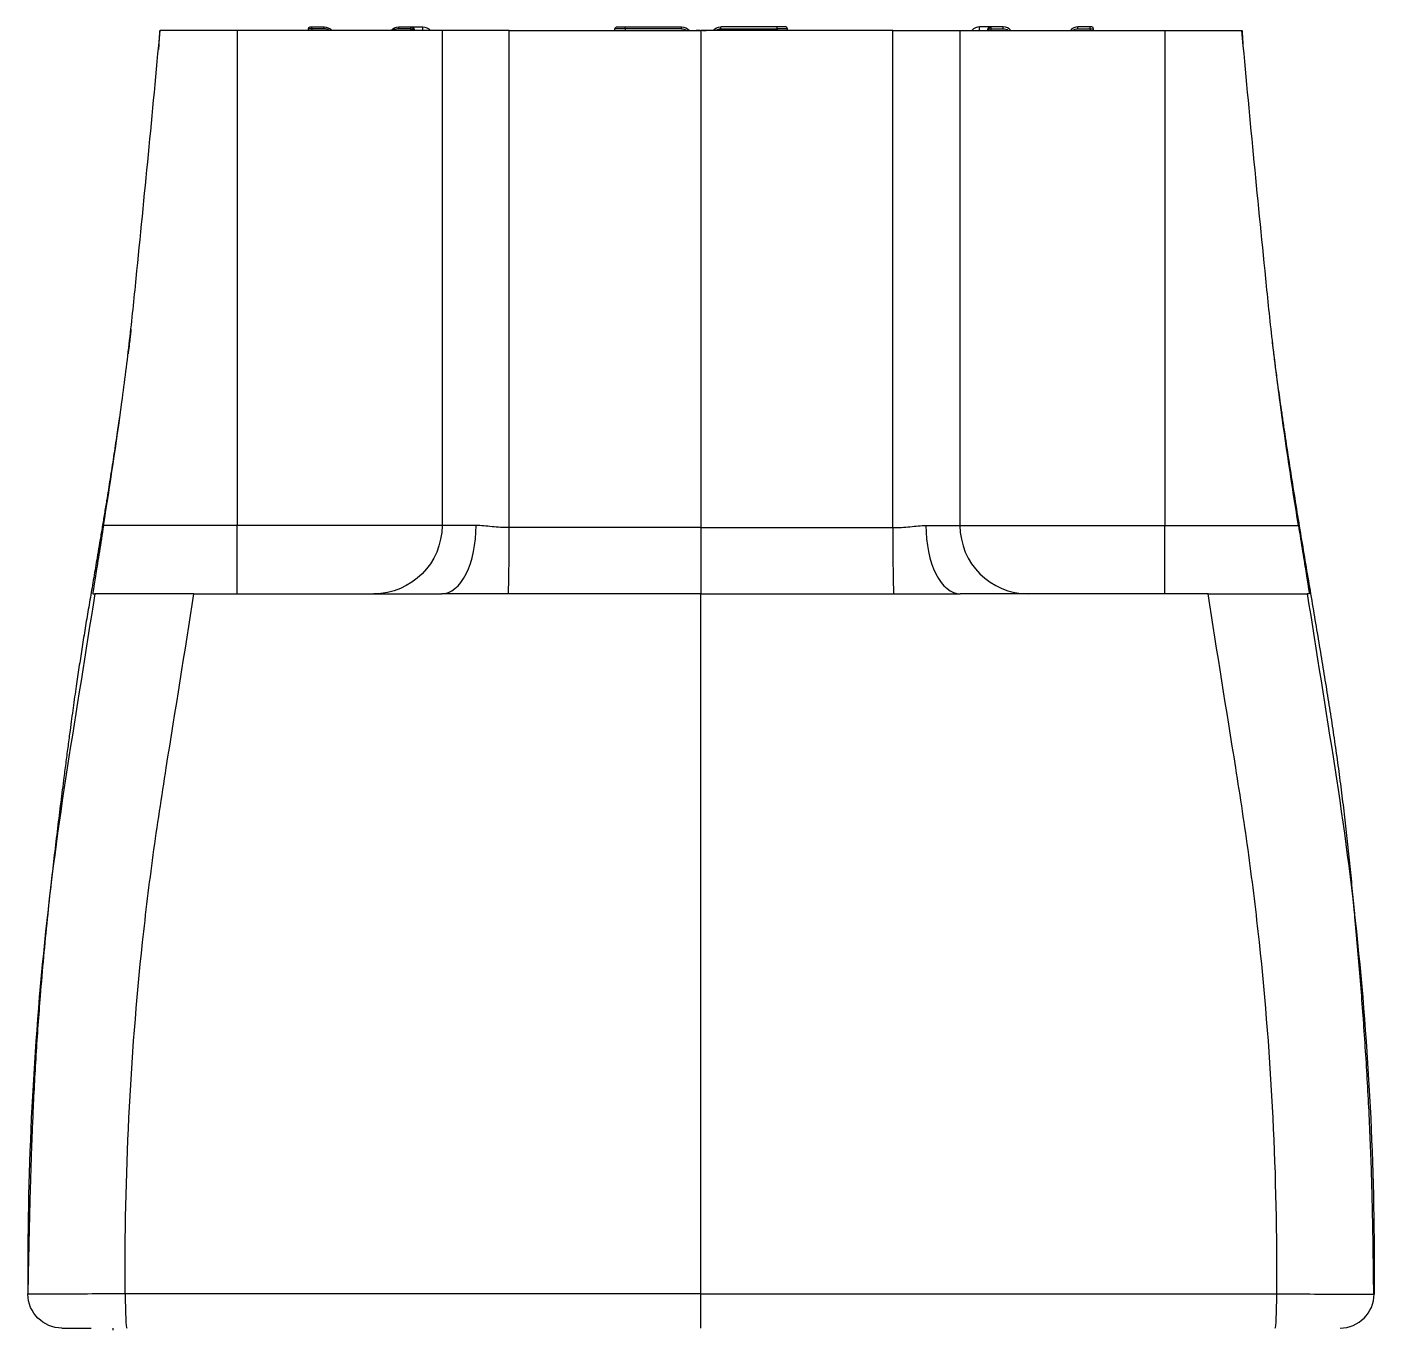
# Model space of a CAD drawing. Header units: millimetres. Extents: x -8699 to 14519, y -2727 to 7848.
# Drawn here: x -7614.5 to -7219.8, y 7466.6 to 7847.6 of the extents above; entities that cross this region are included whole.
import ezdxf

# ---------------------------------------------------------------- set-up
doc = ezdxf.new("R2010")
doc.units = ezdxf.units.MM
doc.layers.add('1', color=7, linetype='Continuous', true_color=0xffffff)

msp = doc.modelspace()

# ---------------------------------------------------------------- linework, layer by layer
at = {"layer": '1', "color": 7, "linetype": 'Continuous'}
for p, q in [((-7531.6, 7847.55), (-7531.1, 7847.55)), ((-7531.1, 7847.55), (-7527.53, 7847.55)), ((-7505.65, 7847.55), (-7502.1, 7847.55)), ((-7502.1, 7847.55), (-7498.62, 7847.55)), ((-7441.85, 7847.55), (-7439.35, 7847.55)), ((-7439.35, 7847.55), (-7422.82, 7847.55)), ((-7394.84, 7847.55), (-7411.37, 7847.55)), ((-7392.34, 7847.55), (-7394.84, 7847.55)), ((-7332.2, 7847.55), (-7335.57, 7847.55)), ((-7328.64, 7847.55), (-7332.2, 7847.55)), ((-7303.2, 7847.55), (-7306.76, 7847.55)), ((-7302.7, 7847.55), (-7303.2, 7847.55)), ((-7552.97, 7846.55), (-7575.52, 7846.55)), ((-7492.97, 7846.55), (-7552.97, 7846.55)), ((-7532.1, 7846.55), (-7532.1, 7847.05)), ((-7448.45, 7846.55), (-7442.35, 7846.55)), ((-7442.35, 7846.55), (-7442.35, 7847.05)), ((-7420.59, 7846.55), (-7417.86, 7846.55)), ((-7417.46, 7846.55), (-7418.6, 7846.55)), ((-7416.68, 7846.55), (-7415.6, 7846.55)), ((-7413.6, 7846.55), (-7416.49, 7846.55)), ((-7391.84, 7846.55), (-7391.84, 7847.05)), ((-7385.74, 7846.55), (-7391.84, 7846.55)), ((-7341.32, 7846.55), (-7281.32, 7846.55)), ((-7302.2, 7846.55), (-7302.2, 7847.05)), ((-7281.32, 7846.55), (-7258.77, 7846.55)), ((-7604.26, 7466.55), (-7595.74, 7466.55))]:
    msp.add_line(p, q, dxfattribs=at)
at = {"layer": '1', "color": 8, "linetype": 'Continuous'}
for p, q in [((-7531.1, 7847.05), (-7531.1, 7847.55)), ((-7527.53, 7847.05), (-7527.53, 7847.55)), ((-7505.65, 7847.05), (-7505.65, 7847.55)), ((-7502.1, 7847.05), (-7502.1, 7847.55)), ((-7498.62, 7846.55), (-7498.62, 7847.55)), ((-7439.35, 7847.01), (-7439.35, 7847.55)), ((-7422.82, 7847.01), (-7422.82, 7847.55)), ((-7411.37, 7847.01), (-7411.37, 7847.55)), ((-7394.84, 7847.01), (-7394.84, 7847.55)), ((-7335.57, 7846.55), (-7335.57, 7847.55)), ((-7332.2, 7847.05), (-7332.2, 7847.55)), ((-7328.64, 7847.05), (-7328.64, 7847.55)), ((-7306.76, 7847.05), (-7306.76, 7847.55)), ((-7303.2, 7847.05), (-7303.2, 7847.55)), ((-7552.97, 7846.55), (-7552.97, 7701.55)), ((-7531.1, 7847.05), (-7532.1, 7847.05)), ((-7531.1, 7847.05), (-7531.1, 7846.55)), ((-7527.53, 7847.05), (-7531.1, 7847.05)), ((-7502.1, 7847.05), (-7505.65, 7847.05)), ((-7502.1, 7846.55), (-7502.1, 7847.05)), ((-7439.35, 7847.01), (-7439.35, 7846.55)), ((-7422.82, 7847.01), (-7439.35, 7847.01)), ((-7411.37, 7847.01), (-7394.84, 7847.01)), ((-7394.84, 7847.01), (-7394.84, 7846.55)), ((-7332.2, 7846.55), (-7332.2, 7847.05)), ((-7332.2, 7847.05), (-7328.64, 7847.05)), ((-7306.76, 7847.05), (-7303.2, 7847.05)), ((-7303.2, 7847.05), (-7303.2, 7846.55)), ((-7303.2, 7847.05), (-7302.2, 7847.05)), ((-7281.32, 7846.55), (-7281.32, 7701.55)), ((-7552.97, 7701.55), (-7592.1, 7701.55)), ((-7552.97, 7681.55), (-7552.97, 7701.55)), ((-7492.97, 7701.55), (-7552.97, 7701.55)), ((-7341.32, 7701.55), (-7281.32, 7701.55)), ((-7281.32, 7681.55), (-7281.32, 7701.55)), ((-7281.32, 7701.55), (-7242.2, 7701.55)), ((-7614.26, 7476.48), (-7614.26, 7476.48))]:
    msp.add_line(p, q, dxfattribs=at)
at = {"layer": '1', "color": 7, "linetype": 'Continuous', "extrusion": (0, 0, -1)}
for centre, radius, start, end in [((7531.6, 7847.05), 0.5, 0, 90), ((7527.53, 7844.55), 3, 90, 138.1885), ((7505.65, 7844.55), 3, 41.8115, 90), ((7502.1, 7846.55), 1, 90, 180), ((7498.62, 7844.55), 3, 90, 138.1894), ((7441.85, 7847.05), 0.5, 0, 90), ((7422.82, 7844.55), 3, 90, 137.6508), ((7411.37, 7844.55), 3, 41.8106, 90), ((7332.2, 7846.55), 1, 0, 90), ((7512.97, 7701.55), 20, 180, 270), ((7604.26, 7476.55), 10, 270, 359.58)]:
    msp.add_arc(centre, radius, start, end, dxfattribs=at)
at = {"layer": '1', "color": 7, "linetype": 'Continuous'}
for centre, radius, start, end in [((-7392.34, 7847.05), 0.5, 0, 90), ((-7335.57, 7844.55), 3, 90, 138.1894), ((-7328.64, 7844.55), 3, 41.8115, 90), ((-7306.76, 7844.55), 3, 90, 138.1885), ((-7302.7, 7847.05), 0.5, 0, 90), ((-7321.32, 7701.55), 20, 180, 270), ((-7230.03, 7476.55), 10, 270, 359.58)]:
    msp.add_arc(centre, radius, start, end, dxfattribs=at)
at = {"layer": '1', "color": 8, "linetype": 'Continuous'}
for centre, start, end in [((-7527.53, 7844.55), 53.1297, 90), ((-7505.65, 7844.55), 90, 126.8703)]:
    msp.add_arc(centre, 2.5, start, end, dxfattribs=at)
at = {"layer": '1', "color": 8, "linetype": 'Continuous', "extrusion": (0, 0, -1)}
for centre, start, end in [((7422.82, 7844.51), 90, 121.0388), ((7411.37, 7844.51), 58.9612, 90), ((7328.64, 7844.55), 90, 126.8703), ((7306.76, 7844.55), 53.1297, 90)]:
    msp.add_arc(centre, 2.5, start, end, dxfattribs=at)
for centre, major_axis, ratio, start_param, end_param in [((-7502.1, 7846.55), (1, 0), 0.5, 4.712389, 6.283185), ((-7439.35, 7847.05), (3, 0), 0.014526, 1.570796, 3.141593), ((-7394.84, 7847.05), (3, 0), 0.014526, 0, 1.570796), ((-7332.2, 7846.55), (1, 0), 0.5, 3.141593, 4.712389)]:
    msp.add_ellipse(centre, major_axis=major_axis, ratio=ratio, start_param=start_param, end_param=end_param, dxfattribs=at)
at = {"layer": '1', "color": 8, "linetype": 'Continuous'}
for centre, major_axis, ratio, start_param, end_param in [((-7493.02, 7701.55), (0, -20), 0.501442, 0, 1.571228), ((-7341.27, 7701.55), (0, -20), 0.501442, 4.711957, 6.283185), ((-7473.63, 7700.92), (0, -20), 0.016532, 0.253179, 1.571295), ((-7360.66, 7700.92), (0, -20), 0.016532, 4.71189, 6.030006), ((-7585.25, 7476.55), (0, -10), 0.049358, 4.712887, 6.283185), ((-7249.04, 7476.55), (0, -10), 0.049358, 0, 1.570299)]:
    msp.add_ellipse(centre, major_axis=major_axis, ratio=ratio, start_param=start_param, end_param=end_param, dxfattribs=at)
at = {"layer": '1', "color": 7, "linetype": 'Continuous'}
for points, knots in [([(-7592.1, 7701.55), (-7590.18, 7713.57), (-7588.35, 7725.61), (-7585.91, 7743.7), (-7585.15, 7749.73), (-7583.75, 7761.81), (-7583.14, 7767.86), (-7580.09, 7798.11), (-7577.75, 7822.33), (-7575.52, 7846.55)], [0, 0, 0, 0, 0.25, 0.25, 0.375, 0.375, 0.5, 0.5, 1, 1, 1, 1]), ([(-7575.69, 7846.55), (-7575.72, 7846.02), (-7575.81, 7844.2), (-7575.92, 7842.36), (-7576.03, 7841.04), (-7576.03, 7840.98)], [0, 0, 0, 0, 0.28065, 0.966786, 1, 1, 1, 1]), ([(-7492.97, 7846.55), (-7492.97, 7816.56), (-7492.97, 7786.56), (-7492.97, 7738.23), (-7492.97, 7719.89), (-7492.97, 7701.55)], [0, 0, 0, 0, 0.620571, 0.620571, 1, 1, 1, 1]), ([(-7473.3, 7846.55), (-7475.91, 7846.55), (-7478.47, 7846.55), (-7483.23, 7846.55), (-7485.41, 7846.55), (-7490.84, 7846.55), (-7492.97, 7846.55), (-7492.97, 7846.55)], [0, 0, 0, 0, 0.25, 0.25, 0.5, 0.5, 1, 1, 1, 1]), ([(-7360.99, 7846.55), (-7358.38, 7846.55), (-7355.83, 7846.55), (-7351.06, 7846.55), (-7348.88, 7846.55), (-7343.45, 7846.55), (-7341.32, 7846.55), (-7341.32, 7846.55)], [0, 0, 0, 0, 0.25, 0.25, 0.5, 0.5, 1, 1, 1, 1]), ([(-7341.32, 7846.55), (-7341.32, 7816.56), (-7341.32, 7786.56), (-7341.32, 7738.23), (-7341.32, 7719.89), (-7341.32, 7701.55)], [0, 0, 0, 0, 0.620571, 0.620571, 1, 1, 1, 1]), ([(-7242.2, 7701.55), (-7244.11, 7713.57), (-7245.94, 7725.61), (-7248.38, 7743.7), (-7249.14, 7749.73), (-7250.54, 7761.81), (-7251.15, 7767.86), (-7254.2, 7798.11), (-7256.55, 7822.33), (-7258.77, 7846.55)], [0, 0, 0, 0, 0.25, 0.25, 0.375, 0.375, 0.5, 0.5, 1, 1, 1, 1]), ([(-7258.26, 7840.98), (-7258.26, 7841.04), (-7258.37, 7842.36), (-7258.48, 7844.2), (-7258.58, 7846.02), (-7258.6, 7846.55)], [0, 0, 0, 0, 0.033214, 0.71935, 1, 1, 1, 1]), ([(-7584.05, 7759.07), (-7584.05, 7759.07), (-7584.06, 7758.97), (-7584.12, 7758.41), (-7584.26, 7757.22), (-7584.47, 7755.47), (-7584.7, 7753.54), (-7584.87, 7752.18), (-7584.91, 7751.84)], [0, 0, 0, 0, 0.185548, 0.41895, 0.617918, 0.795302, 0.9521, 1, 1, 1, 1]), ([(-7220.16, 7476.62), (-7220.16, 7477.33), (-7220.18, 7479.09), (-7220.23, 7482.67), (-7220.28, 7487.35), (-7220.36, 7492.75), (-7220.46, 7498.4), (-7220.61, 7505.32), (-7220.84, 7513.46), (-7221.2, 7522.92), (-7221.64, 7532.38), (-7222.17, 7541.82), (-7222.76, 7551.13), (-7223.42, 7560.32), (-7224.13, 7569.39), (-7224.88, 7578.36), (-7225.63, 7586.82), (-7226.36, 7594.67), (-7227.08, 7601.98), (-7227.83, 7609.17), (-7228.63, 7616.28), (-7229.49, 7623.34), (-7230.41, 7630.38), (-7231.39, 7637.42), (-7232.45, 7644.49), (-7233.57, 7651.62), (-7234.75, 7658.83), (-7235.97, 7666.17), (-7237.23, 7673.68), (-7238.54, 7681.44), (-7239.87, 7689.31), (-7241.2, 7697.31), (-7243.01, 7708.25), (-7244.77, 7719.33), (-7246.24, 7729.08), (-7247.02, 7734.43), (-7247.55, 7738.15), (-7248.02, 7741.5), (-7248.42, 7744.42), (-7248.75, 7746.95), (-7249.07, 7749.37), (-7249.34, 7751.51), (-7249.56, 7753.25), (-7249.73, 7754.63), (-7249.81, 7755.33), (-7249.82, 7755.45), (-7249.82, 7755.45)], [0, 0, 0, 0, 0.00632, 0.015575, 0.029665, 0.04529, 0.062093, 0.079482, 0.106549, 0.132741, 0.159382, 0.185629, 0.211533, 0.237108, 0.262442, 0.287816, 0.313791, 0.3377, 0.363176, 0.390157, 0.418377, 0.447459, 0.476973, 0.506477, 0.535537, 0.56375, 0.590776, 0.616381, 0.64051, 0.663483, 0.685993, 0.708543, 0.731405, 0.778443, 0.802088, 0.813491, 0.824596, 0.835649, 0.847067, 0.859215, 0.872349, 0.891667, 0.913235, 0.937109, 0.972757, 1, 1, 1, 1]), ([(-7587.4, 7733.5), (-7587.66, 7731.75), (-7588.23, 7727.82), (-7589.16, 7721.72), (-7590.17, 7715.25), (-7591.06, 7709.66), (-7591.83, 7704.97), (-7592.46, 7701.13), (-7593.09, 7697.36), (-7593.86, 7692.75), (-7594.76, 7687.49), (-7595.74, 7681.74), (-7596.69, 7676.16), (-7597.6, 7670.71), (-7598.46, 7665.34), (-7599.28, 7660), (-7600.12, 7654.37), (-7600.98, 7648.41), (-7601.77, 7642.59), (-7602.47, 7637.27), (-7603.08, 7632.62), (-7603.8, 7627.11), (-7604.63, 7620.54), (-7605.58, 7612.9), (-7606.52, 7605.1), (-7607.54, 7596.22), (-7608.62, 7586.26), (-7609.7, 7575.18), (-7610.59, 7564.8), (-7611.32, 7555.19), (-7611.91, 7546.4), (-7612.4, 7537.63), (-7612.79, 7529.55), (-7613.09, 7522.17), (-7613.33, 7515.54), (-7613.52, 7509.15), (-7613.69, 7503.06), (-7613.81, 7497.93), (-7613.91, 7493.81), (-7613.98, 7490.6), (-7614.05, 7487.61), (-7614.11, 7484.84), (-7614.16, 7482.29), (-7614.2, 7479.95), (-7614.23, 7478.04), (-7614.24, 7477), (-7614.24, 7476.59)], [0, 0, 0, 0, 0.017259, 0.038731, 0.060009, 0.081105, 0.0943, 0.107648, 0.121348, 0.135654, 0.161971, 0.190603, 0.221234, 0.253328, 0.28623, 0.319233, 0.351616, 0.387672, 0.420933, 0.441225, 0.460059, 0.477828, 0.503308, 0.528349, 0.553663, 0.579598, 0.615236, 0.651819, 0.688944, 0.71703, 0.745456, 0.774567, 0.804239, 0.827883, 0.850918, 0.872847, 0.893249, 0.911917, 0.922793, 0.933266, 0.943657, 0.954318, 0.965547, 0.977571, 0.990551, 1, 1, 1, 1]), ([(-7592.1, 7701.55), (-7592.51, 7698.93), (-7592.93, 7696.35), (-7593.7, 7691.52), (-7594.05, 7689.31), (-7594.63, 7685.6), (-7594.87, 7684.1), (-7595.17, 7682.08), (-7595.24, 7681.55), (-7595.22, 7681.55)], [0, 0, 0, 0, 0.25, 0.25, 0.5, 0.5, 0.75, 0.75, 1, 1, 1, 1]), ([(-7242.2, 7701.55), (-7241.78, 7698.93), (-7241.37, 7696.35), (-7240.59, 7691.52), (-7240.24, 7689.31), (-7239.66, 7685.6), (-7239.42, 7684.1), (-7239.12, 7682.08), (-7239.05, 7681.55), (-7239.07, 7681.55)], [0, 0, 0, 0, 0.25, 0.25, 0.5, 0.5, 0.75, 0.75, 1, 1, 1, 1]), ([(-7417.15, 7700.93), (-7417.15, 7696.49), (-7417.15, 7692.18), (-7417.15, 7685.18), (-7417.15, 7682.66), (-7417.15, 7681.55)], [0, 0, 0, 0, 0.5, 0.5, 1, 1, 1, 1]), ([(-7594.67, 7681.55), (-7597.31, 7664.56), (-7600.07, 7647.59), (-7605.36, 7613.61), (-7607.63, 7596.57), (-7612.9, 7545.22), (-7614.51, 7510.88), (-7614.26, 7476.48)], [0, 0, 0, 0, 0.25, 0.25, 0.5, 0.5, 1, 1, 1, 1]), ([(-7565.61, 7681.55), (-7569.47, 7681.55), (-7573.21, 7681.55), (-7580.22, 7681.55), (-7583.41, 7681.55), (-7591.43, 7681.55), (-7594.61, 7681.55), (-7594.67, 7681.55)], [0, 0, 0, 0, 0.25, 0.25, 0.5, 0.5, 1, 1, 1, 1]), ([(-7417.15, 7476.55), (-7417.15, 7509.05), (-7417.15, 7541.55), (-7417.15, 7609.89), (-7417.15, 7645.72), (-7417.15, 7681.55)], [0, 0, 0, 0, 0.475623, 0.475623, 1, 1, 1, 1]), ([(-7268.68, 7681.55), (-7264.82, 7681.55), (-7261.08, 7681.55), (-7254.07, 7681.55), (-7250.89, 7681.55), (-7242.86, 7681.55), (-7239.69, 7681.55), (-7239.62, 7681.55)], [0, 0, 0, 0, 0.25, 0.25, 0.5, 0.5, 1, 1, 1, 1]), ([(-7239.62, 7681.55), (-7236.98, 7664.56), (-7234.22, 7647.59), (-7228.93, 7613.61), (-7226.66, 7596.57), (-7221.39, 7545.22), (-7219.78, 7510.88), (-7220.03, 7476.48)], [0, 0, 0, 0, 0.25, 0.25, 0.5, 0.5, 1, 1, 1, 1]), ([(-7614.26, 7476.48), (-7614.26, 7476.44), (-7614.25, 7476.44), (-7614.26, 7476.5), (-7614.28, 7476.52), (-7614.27, 7476.55), (-7614.28, 7476.57), (-7614.25, 7476.59)], [0, 0, 0, 0, 0.722634, 0.722634, 0.908244, 0.908244, 1, 1, 1, 1]), ([(-7417.15, 7466.55), (-7417.15, 7466.55), (-7417.15, 7467.64), (-7417.15, 7471.32), (-7417.15, 7473.91), (-7417.15, 7476.55)], [0, 0, 0, 0, 0.5, 0.5, 1, 1, 1, 1]), ([(-7220.03, 7476.48), (-7220.03, 7476.44), (-7220.04, 7476.44), (-7220.03, 7476.5), (-7220.02, 7476.52), (-7220.02, 7476.56), (-7220.01, 7476.59), (-7220.15, 7476.62)], [0, 0, 0, 0, 0.68252, 0.68252, 0.857826, 0.857826, 1, 1, 1, 1])]:
    msp.add_open_spline(points, degree=3, knots=knots, dxfattribs=at)
at = {"layer": '1', "color": 8, "linetype": 'Continuous'}
for points, knots in [([(-7473.3, 7700.93), (-7473.3, 7702.8), (-7473.3, 7704.68), (-7473.3, 7753.22), (-7473.3, 7799.89), (-7473.3, 7846.55)], [0, 0, 0, 0, 0.038644, 0.038644, 1, 1, 1, 1]), ([(-7360.99, 7700.93), (-7360.99, 7702.8), (-7360.99, 7704.68), (-7360.99, 7753.22), (-7360.99, 7799.89), (-7360.99, 7846.55)], [0, 0, 0, 0, 0.038644, 0.038644, 1, 1, 1, 1]), ([(-7483, 7701.56), (-7486.02, 7701.56), (-7488.57, 7701.56), (-7492.03, 7701.56), (-7492.97, 7701.55), (-7492.97, 7701.55)], [0, 0, 0, 0, 0.5, 0.5, 1, 1, 1, 1]), ([(-7473.3, 7700.93), (-7475.01, 7700.93), (-7476.72, 7701.05), (-7479.96, 7701.37), (-7481.51, 7701.56), (-7483, 7701.56)], [0, 0, 0, 0, 0.5, 0.5, 1, 1, 1, 1]), ([(-7360.99, 7700.93), (-7359.28, 7700.93), (-7357.58, 7701.05), (-7354.33, 7701.37), (-7352.78, 7701.56), (-7351.29, 7701.56)], [0, 0, 0, 0, 0.5, 0.5, 1, 1, 1, 1]), ([(-7351.29, 7701.56), (-7348.27, 7701.56), (-7345.72, 7701.56), (-7342.26, 7701.56), (-7341.32, 7701.55), (-7341.32, 7701.55)], [0, 0, 0, 0, 0.5, 0.5, 1, 1, 1, 1]), ([(-7417.15, 7700.93), (-7422.61, 7700.93), (-7428.07, 7700.93), (-7446.79, 7700.93), (-7460.04, 7700.93), (-7473.3, 7700.93)], [0, 0, 0, 0, 0.291828, 0.291828, 1, 1, 1, 1]), ([(-7417.15, 7700.93), (-7411.68, 7700.93), (-7406.22, 7700.93), (-7387.5, 7700.93), (-7374.25, 7700.93), (-7360.99, 7700.93)], [0, 0, 0, 0, 0.291828, 0.291828, 1, 1, 1, 1]), ([(-7585.74, 7476.55), (-7586, 7510.95), (-7584.32, 7545.3), (-7579.74, 7588.06), (-7578.7, 7596.59), (-7576.38, 7613.63), (-7575.07, 7622.12), (-7571.04, 7647.6), (-7568.26, 7664.57), (-7565.61, 7681.55)], [0, 0, 0, 0, 0.5, 0.5, 0.625, 0.625, 0.75, 0.75, 1, 1, 1, 1]), ([(-7248.55, 7476.55), (-7248.29, 7510.95), (-7249.97, 7545.3), (-7254.55, 7588.06), (-7255.59, 7596.59), (-7257.91, 7613.63), (-7259.22, 7622.12), (-7263.25, 7647.6), (-7266.03, 7664.57), (-7268.68, 7681.55)], [0, 0, 0, 0, 0.5, 0.5, 0.625, 0.625, 0.75, 0.75, 1, 1, 1, 1]), ([(-7585.74, 7476.55), (-7589.58, 7476.54), (-7593.29, 7476.53), (-7600.23, 7476.51), (-7603.37, 7476.51), (-7611.22, 7476.49), (-7614.26, 7476.48), (-7614.26, 7476.48)], [0, 0, 0, 0, 0.25, 0.25, 0.5, 0.5, 1, 1, 1, 1]), ([(-7248.55, 7476.55), (-7244.72, 7476.54), (-7241, 7476.53), (-7234.07, 7476.51), (-7230.92, 7476.51), (-7223.07, 7476.49), (-7220.03, 7476.48), (-7220.03, 7476.48)], [0, 0, 0, 0, 0.25, 0.25, 0.5, 0.5, 1, 1, 1, 1])]:
    msp.add_open_spline(points, degree=3, knots=knots, dxfattribs=at)
at = {"layer": '1', "color": 7, "linetype": 'Continuous'}
for points in [[(-7473.3, 7846.55), (-7454.58, 7846.55), (-7435.86, 7846.55), (-7417.15, 7846.55)], [(-7417.15, 7846.55), (-7417.15, 7798.01), (-7417.15, 7749.47), (-7417.15, 7700.93)], [(-7360.99, 7846.55), (-7379.71, 7846.55), (-7398.43, 7846.55), (-7417.15, 7846.55)], [(-7595.22, 7681.55), (-7595.07, 7681.55), (-7594.88, 7681.55), (-7594.67, 7681.55)], [(-7565.61, 7681.55), (-7541.43, 7681.55), (-7517.23, 7681.55), (-7493.02, 7681.55)], [(-7473.55, 7681.55), (-7480.04, 7681.55), (-7486.53, 7681.55), (-7493.02, 7681.55)], [(-7417.15, 7681.55), (-7435.95, 7681.55), (-7454.75, 7681.55), (-7473.55, 7681.55)], [(-7417.15, 7681.55), (-7398.34, 7681.55), (-7379.54, 7681.55), (-7360.75, 7681.55)], [(-7360.75, 7681.55), (-7354.25, 7681.55), (-7347.76, 7681.55), (-7341.27, 7681.55)], [(-7268.68, 7681.55), (-7292.86, 7681.55), (-7317.06, 7681.55), (-7341.27, 7681.55)], [(-7239.07, 7681.55), (-7239.22, 7681.55), (-7239.41, 7681.55), (-7239.62, 7681.55)]]:
    msp.add_open_spline(points, degree=3, dxfattribs=at)
at = {"layer": '1', "color": 8, "linetype": 'Continuous'}
for points in [[(-7417.15, 7476.55), (-7473.37, 7476.55), (-7529.59, 7476.55), (-7585.74, 7476.55)], [(-7417.15, 7476.55), (-7360.92, 7476.55), (-7304.7, 7476.55), (-7248.55, 7476.55)]]:
    msp.add_open_spline(points, degree=3, dxfattribs=at)
msp.add_rational_spline([(-7589.31, 7465.97), (-7589.31, 7466.55), (-7589.28, 7466.55)], [0.999973992733, 0.647001829747, 0.999973482234], degree=2, dxfattribs=at)

doc.saveas('drawing.dxf')
